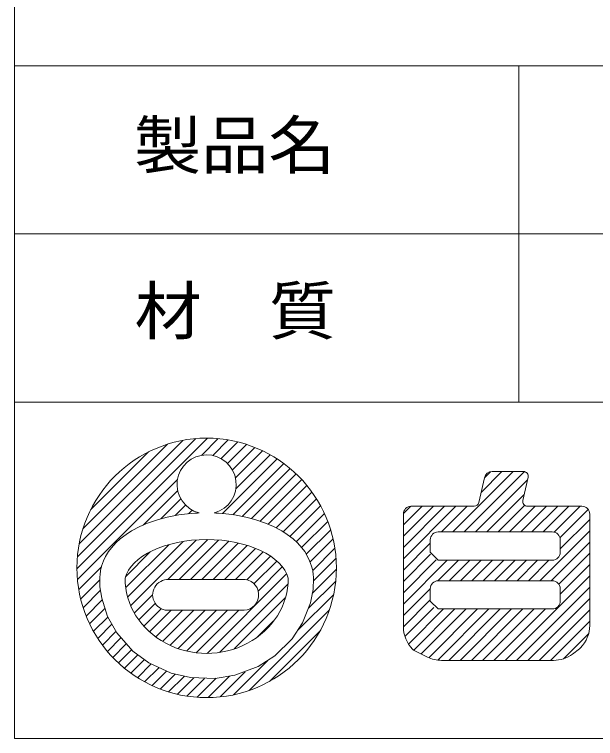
# Model space of a CAD drawing. Units: millimetres, scale not verified. Extents: x -190 to 190, y -305 to 303.
# Drawn here: x -190 to -86.4, y -304.8 to -175.7 of the extents above; entities that cross this region are included whole.
import ezdxf
from ezdxf.enums import TextEntityAlignment as Align

# ---------------------------------------------------------------- set-up
doc = ezdxf.new("R2010")
doc.units = ezdxf.units.MM
doc.header["$LTSCALE"] = 0.5
for name, color, linetype, lineweight in [('0-1_図面枠', 5, 'Continuous', 18), ('0-2_形状', 7, 'Continuous', 18), ('0-4_GREEN', 7, 'Continuous', 18)]:
    doc.layers.add(name, color=color, linetype=linetype, lineweight=lineweight)
doc.styles.add('ＭＳ ゴシック', font='')
doc.styles.get('ＭＳ ゴシック').set_extended_font_data('MS Gothic')

msp = doc.modelspace()

# ---------------------------------------------------------------- linework, layer by layer
at = {"layer": '0-1_図面枠'}
msp.add_lwpolyline([(-190.0138, -304.8364), (189.9862, -304.8364), (189.9862, 249.1636), (-190.0138, 249.1636)], close=True, dxfattribs=at)
at = {"layer": '0-2_形状'}
for p, q in [((-190.0138, -184.8364), (189.9862, -184.8364)), ((-100.0138, -184.8364), (-100.0138, -244.8364)), ((-190.0138, -214.8364), (189.9862, -214.8364)), ((-190.0138, -244.8364), (189.9862, -244.8364))]:
    msp.add_line(p, q, dxfattribs=at)
at = {"layer": '0-4_GREEN'}
for p, q in [((-178.8763, -274.5528), (-155.5775, -251.2541)), ((-178.795, -272.455), (-157.6754, -251.3353)), ((-178.4781, -270.1215), (-160.0088, -251.6522)), ((-156.6091, -254.3023), (-153.6539, -251.347)), ((-154.6344, -254.3441), (-151.8685, -251.5782)), ((-177.8025, -267.4294), (-162.701, -252.3278)), ((-153.1676, -254.8939), (-150.1984, -251.9247)), ((-152.0164, -255.7592), (-148.6278, -252.3707)), ((-151.1429, -256.9023), (-147.1456, -252.905)), ((-176.4289, -264.0391), (-166.0913, -253.7015)), ((-150.5827, -258.3587), (-145.7436, -253.5196)), ((-150.5193, -260.312), (-144.4158, -254.2084)), ((-152.8929, -264.702), (-143.1577, -254.9669)), ((-151.0873, -264.9131), (-141.9662, -255.7919)), ((-149.3809, -265.2233), (-140.8389, -256.6813)), ((-147.7454, -265.6043), (-139.7746, -257.6335)), ((-111.8083, -267.9823), (-101.0378, -257.2117)), ((-109.7917, -267.9823), (-99.0365, -257.227)), ((-106.185, -258.3067), (-107.1936, -262.7421)), ((-106.7841, -260.9415), (-103.0544, -257.2117)), ((-106.1906, -258.3314), (-105.1006, -257.2414)), ((-99.1965, -257.2117), (-104.8131, -257.2117)), ((-99.3112, -262.3677), (-98.3733, -258.2431)), ((-178.7833, -276.4765), (-160.9327, -258.6258)), ((-146.2032, -266.0787), (-138.7724, -258.648)), ((-107.7752, -267.9823), (-98.4726, -258.6797)), ((-167.0435, -266.7533), (-160.8908, -260.6005)), ((-144.7289, -266.621), (-137.8326, -259.7247)), ((-143.3509, -267.2596), (-136.9559, -260.8646)), ((-163.9347, -265.661), (-160.341, -262.0673)), ((-142.0577, -267.983), (-136.1438, -262.0691)), ((-105.7586, -267.9823), (-99.0661, -261.2898)), ((-161.3374, -265.0803), (-159.4757, -263.2186)), ((-140.8665, -268.8083), (-135.3989, -263.3407)), ((-120.6441, -272.7849), (-111.2583, -263.3991)), ((-120.6441, -270.7683), (-113.2748, -263.3991)), ((-120.6441, -268.7517), (-115.2914, -263.3991)), ((-120.6441, -266.7352), (-117.308, -263.3991)), ((-120.6412, -264.7157), (-119.3275, -263.402)), ((-108.0167, -263.3991), (-119.2372, -263.3991)), ((-113.8249, -267.9823), (-109.2417, -263.3991)), ((-103.742, -267.9823), (-98.9919, -263.2322)), ((-101.7254, -267.9823), (-97.1422, -263.3991)), ((-99.7088, -267.9823), (-95.1256, -263.3991)), ((-88.7982, -263.3991), (-98.4881, -263.3991)), ((-97.6923, -267.9823), (-93.109, -263.3991)), ((-95.6757, -267.9823), (-91.0925, -263.3991)), ((-93.7074, -268.0305), (-89.0759, -263.3991)), ((-158.9743, -264.7338), (-158.3326, -264.092)), ((-139.7698, -269.7282), (-134.7244, -264.6828)), ((-92.7079, -269.0477), (-87.6513, -263.9911)), ((-120.6441, -264.806), (-120.6441, -284.8994)), ((-92.6658, -271.0222), (-87.3912, -265.7476)), ((-87.3912, -284.6703), (-87.3912, -264.806)), ((-138.7971, -270.7721), (-134.1252, -266.1002)), ((-137.9657, -271.9573), (-133.6077, -267.5993)), ((-94.0728, -267.9823), (-114.4212, -267.9823)), ((-96.3174, -276.6904), (-87.3912, -267.7642)), ((-169.779, -279.5716), (-159.9141, -269.7067)), ((-169.2797, -281.0889), (-157.6304, -269.4396)), ((-162.6335, -276.4593), (-155.5271, -269.3529)), ((-160.6223, -276.4647), (-153.6181, -269.4605)), ((-158.6089, -276.4678), (-151.8083, -269.6672)), ((-137.2892, -273.2973), (-133.1804, -269.1886)), ((-94.3009, -276.6904), (-87.3912, -269.7808)), ((-92.6658, -271.6169), (-92.6658, -269.3892)), ((-170.1348, -277.9108), (-162.4932, -270.2692)), ((-156.5955, -276.471), (-150.0922, -269.9677)), ((-154.5821, -276.4742), (-148.5116, -270.4037)), ((-152.5687, -276.4774), (-147.0288, -270.9375)), ((-136.8157, -274.8405), (-132.8554, -270.8801)), ((-120.6441, -274.8015), (-115.8282, -269.9855)), ((-170.2206, -275.9801), (-165.794, -271.5534)), ((-150.5553, -276.4806), (-145.6323, -271.5576)), ((-148.5886, -276.5304), (-144.3574, -272.2992)), ((-120.6441, -276.8181), (-115.7858, -271.9597)), ((-92.9056, -277.3117), (-87.3912, -271.7973)), ((-147.2859, -277.2443), (-143.2318, -273.1903)), ((-136.6749, -276.7162), (-132.6495, -272.6908)), ((-120.6441, -278.8346), (-114.7853, -272.9759)), ((-120.6441, -280.8512), (-112.8167, -273.0238)), ((-114.4674, -276.6911), (-110.8001, -273.0238)), ((-114.4212, -273.0238), (-94.0728, -273.0238)), ((-112.4501, -276.6904), (-108.7835, -273.0238)), ((-110.4335, -276.6904), (-106.7669, -273.0238)), ((-108.4169, -276.6904), (-104.7504, -273.0238)), ((-106.4003, -276.6904), (-102.7338, -273.0238)), ((-104.3838, -276.6904), (-100.7172, -273.0238)), ((-102.3672, -276.6904), (-98.7006, -273.0238)), ((-100.3506, -276.6904), (-96.684, -273.0238)), ((-98.334, -276.6904), (-94.6675, -273.0238)), ((-178.5521, -278.2618), (-174.4872, -274.197)), ((-146.5465, -278.5215), (-142.2546, -274.2296)), ((-136.8889, -278.9468), (-132.5877, -274.6456)), ((-92.6658, -279.0885), (-87.3912, -273.8139)), ((-155.6493, -289.6409), (-141.4902, -275.4817)), ((-102.4591, -290.8983), (-87.3912, -275.8305)), ((-178.2056, -279.9319), (-174.7927, -276.519)), ((-162.4935, -276.4617), (-148.8471, -276.4833)), ((-153.4566, -289.4648), (-141.2683, -277.2764)), ((-137.5372, -281.6116), (-132.7096, -276.7841)), ((-94.0728, -276.6904), (-114.4212, -276.6904)), ((-177.7597, -281.5025), (-174.6474, -278.3902)), ((-120.6441, -282.8678), (-115.8274, -278.0511)), ((-100.4425, -290.8983), (-87.3912, -277.8471)), ((-92.6658, -280.325), (-92.6658, -278.0973)), ((-177.2253, -282.9848), (-174.3478, -280.1073)), ((-168.6023, -282.4281), (-165.3634, -279.1891)), ((-150.8352, -288.8599), (-141.7404, -279.7652)), ((-139.4422, -285.5332), (-133.0847, -279.1758)), ((-120.6441, -284.8844), (-115.8282, -280.0684)), ((-98.4259, -290.8983), (-87.3912, -279.8637)), ((-167.8051, -283.6475), (-164.8989, -280.7412)), ((-120.3718, -286.6287), (-115.2237, -281.4806)), ((-176.6107, -284.3868), (-173.8929, -281.6689)), ((-166.9346, -284.7935), (-163.8231, -281.682)), ((-165.8945, -285.77), (-162.0779, -281.9534)), ((-164.8032, -286.6953), (-160.0592, -281.9513)), ((-163.5776, -287.4863), (-158.0404, -281.9491)), ((-162.3849, -281.9537), (-149.5659, -281.9401)), ((-162.2519, -288.1772), (-156.0217, -281.947)), ((-160.8417, -288.7835), (-154.003, -281.9448)), ((-159.2431, -289.2015), (-151.9842, -281.9427)), ((-157.5279, -289.5029), (-149.9655, -281.9405)), ((-148.1643, -296.2719), (-133.8584, -281.966)), ((-119.7184, -287.9918), (-113.4585, -281.7319)), ((-118.7865, -289.0765), (-111.4419, -281.7319)), ((-117.4418, -289.7484), (-109.4253, -281.7319)), ((-116.0926, -290.4157), (-107.4087, -281.7319)), ((-114.5146, -290.8543), (-105.3921, -281.7319)), ((-114.4212, -281.7319), (-94.0728, -281.7319)), ((-112.542, -290.8983), (-103.3756, -281.7319)), ((-110.5254, -290.8983), (-101.359, -281.7319)), ((-108.5088, -290.8983), (-99.3424, -281.7319)), ((-106.4922, -290.8983), (-97.3258, -281.7319)), ((-104.4756, -290.8983), (-95.3092, -281.7319)), ((-96.4093, -290.8983), (-87.3912, -281.8802)), ((-175.922, -285.7146), (-173.3245, -283.1171)), ((-146.6446, -286.686), (-143.8217, -283.863)), ((-94.3927, -290.8983), (-87.3912, -283.8968)), ((-175.1634, -286.9726), (-172.6557, -284.4649)), ((-174.3384, -288.1642), (-171.8853, -285.711)), ((-144.5267, -294.651), (-135.4794, -285.6036)), ((-92.0945, -290.6166), (-87.5752, -286.0973)), ((-173.4491, -289.2914), (-171.0561, -286.8984)), ((-172.4968, -290.3558), (-170.1277, -287.9866)), ((-171.4824, -291.3579), (-169.1024, -288.9779)), ((-170.4056, -292.2977), (-168.0268, -289.9189)), ((-169.2658, -293.1744), (-166.8673, -290.776)), ((-168.0612, -293.9865), (-165.6154, -291.5407)), ((-150.9546, -297.0456), (-144.8596, -290.9507)), ((-113.8125, -290.8983), (-93.8526, -290.8983)), ((-166.7896, -294.7315), (-164.2908, -292.2326)), ((-165.4475, -295.4059), (-162.8693, -292.8277)), ((-153.3462, -297.4207), (-148.8612, -292.9357)), ((-164.0301, -296.0051), (-161.3755, -293.3505)), ((-162.5311, -296.5227), (-159.7606, -293.7521)), ((-160.9417, -296.9499), (-158.0048, -294.013)), ((-159.2502, -297.2749), (-156.1199, -294.1446)), ((-157.4395, -297.4809), (-154.028, -294.0693)), ((-155.4847, -297.5426), (-151.6813, -293.7392))]:
    msp.add_line(p, q, dxfattribs=at)
for points in [[(-157.0822, -264.6021), (-157.3611, -264.615), (-157.8546, -264.6458), (-159.1592, -264.7483), (-160.6842, -264.9548), (-162.7495, -265.3514), (-164.3467, -265.7687), (-166.2592, -266.4179), (-167.661, -267.0172), (-169.121, -267.8015), (-170.0854, -268.4169), (-171.162, -269.2412), (-171.9365, -269.9511), (-172.7206, -270.8334), (-173.2213, -271.504), (-173.7489, -272.37), (-174.1084, -273.1149), (-174.4648, -274.1067), (-174.6558, -274.8742), (-174.7557, -275.6174), (-174.7872, -275.9762), (-174.7962, -276.2282)], [(-154.3809, -264.6021), (-154.1021, -264.615), (-153.6085, -264.6458), (-152.304, -264.7483), (-150.779, -264.9548), (-148.7137, -265.3514), (-147.1165, -265.7687), (-145.204, -266.4179), (-143.8022, -267.0172), (-142.3422, -267.8015), (-141.3777, -268.4169), (-140.3012, -269.2412), (-139.5267, -269.9511), (-138.7425, -270.8334), (-138.2419, -271.504), (-137.7143, -272.37), (-137.3547, -273.1149), (-136.9984, -274.1067), (-136.8073, -274.8742), (-136.7074, -275.6174), (-136.676, -275.9762), (-136.667, -276.2282)], [(-115.8282, -269.3892), (-115.8282, -271.6169), (-114.4212, -273.0238)], [(-174.7962, -276.2268), (-174.7599, -277.7949), (-174.4228, -279.7704), (-173.4078, -283.0966), (-171.7756, -285.9785), (-168.886, -289.252), (-166.0609, -291.3349), (-162.0548, -293.1721), (-158.61, -293.9783), (-154.1834, -294.124), (-150.6902, -293.5473), (-146.5638, -291.9827), (-143.596, -290.0983), (-140.4736, -287.0363), (-138.6044, -284.212), (-137.2337, -280.6211), (-136.7266, -278.2307), (-136.667, -276.2268)], [(-115.8282, -278.0973), (-115.8282, -280.325), (-114.4212, -281.7319)], [(-118.9943, -288.8803), (-118.8095, -289.065), (-116.3278, -290.3049)], [(-90.4776, -289.774), (-89.2259, -288.8359), (-89.041, -288.6511)]]:
    msp.add_lwpolyline(points, dxfattribs=at)
msp.add_circle((-155.7316, -274.3988), 23.1452, dxfattribs=at)
for centre, radius, start, end in [((-155.7316, -259.5033), 5.2746, 285.3155, 255.16293), ((-104.8131, -258.6187), 1.4069, 90, 167.18945), ((-99.1965, -258.0559), 0.8442, 347.18945, 90), ((-119.2372, -264.806), 1.4069, 90, 180), ((-108.0167, -262.5549), 0.8442, 270, 347.18945), ((-98.4881, -262.5549), 0.8442, 167.18945, 270), ((-88.7982, -264.806), 1.4069, 0, 90), ((-114.4212, -269.3892), 1.4069, 90, 180), ((-94.0728, -269.3892), 1.4069, 0, 90), ((-94.0728, -271.6169), 1.4069, 270, 360), ((-162.6115, -279.2111), 2.752, 87.54282, 274.72211), ((-149.2107, -279.2111), 2.752, 262.58453, 82.40878), ((-114.4212, -278.0973), 1.4069, 90, 180), ((-94.0728, -278.0973), 1.4069, 0, 90), ((-94.0728, -280.325), 1.4069, 270, 360), ((-115.0164, -284.8994), 5.6277, 180, 225.02121), ((-93.0189, -284.6703), 5.6277, 314.97877, 0), ((-113.8125, -285.2706), 5.6277, 243.4519, 270), ((-93.8526, -285.2706), 5.6277, 270, 306.84955)]:
    msp.add_arc(centre, radius, start, end, dxfattribs=at)
for centre, major_axis, ratio, start_param, end_param in [((-155.7682, -277.3778), (14.6771, 0), 0.546875, 1.56829806, 2.99786689), ((-155.6949, -277.3778), (-14.6771, 0), 0.546875, 3.28531841, 4.71488724), ((-155.7316, -276.232), (14.5625, 0), 0.92126, 3.14130546, 6.28347251)]:
    msp.add_ellipse(centre, major_axis=major_axis, ratio=ratio, start_param=start_param, end_param=end_param, dxfattribs=at)

# ---------------------------------------------------------------- texts
at = {"layer": '0-4_GREEN', "style": 'ＭＳ ゴシック', "width": 1.05}
for s, p in [('製品名', (-168.6832, -205.6815)), ('材\u3000質', (-168.5904, -235.2344))]:
    msp.add_text(s, height=8.363, dxfattribs=at).set_placement(p, align=Align.BOTTOM_LEFT)

doc.saveas('drawing.dxf')
